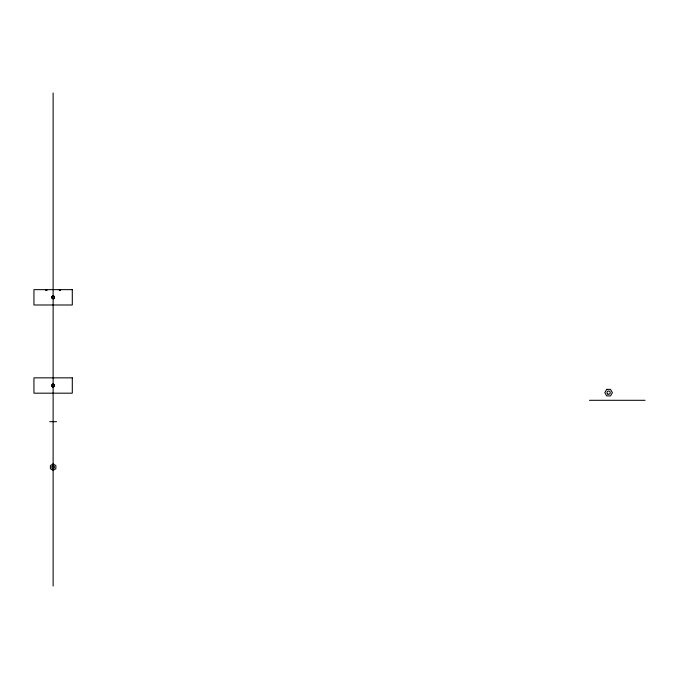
<?xml version="1.0" encoding="UTF-8"?>
<svg xmlns="http://www.w3.org/2000/svg" width="679" height="679" viewBox="0 0 679 679"><rect width="100%" height="100%" fill="white"/><g stroke="black" fill="none" stroke-linecap="round" stroke-linejoin="round"><path stroke-width="1.02" d="M589.44 400.304L645.05 400.304M49.737 421.676L56.51 421.676M60.465 289.644L60.465 290.604M59.37 289.644L59.37 290.604M53.123 92.981L53.123 586.019M46.876 289.644L46.876 290.604M45.782 289.644L45.782 290.604M606.712 389.356L604.819 392.64L606.712 395.925L610.506 395.925L612.407 392.64L610.506 389.356L606.712 389.356M53.123 463.978L50.382 465.556L50.382 468.722L53.123 470.301L55.865 468.722L55.865 465.556L53.123 463.978M72.297 289.644L33.95 289.644L33.95 304.99L72.297 304.99L72.297 289.644M72.297 377.847L33.95 377.847L33.95 393.183L72.297 393.183L72.297 377.847M52.436 468.332A1.366 1.366 0 0 0 54.49 467.144A1.366 1.366 0 0 0 52.436 465.955A1.366 1.366 0 0 0 52.436 468.332M51.74 297.317A1.383 1.358 90 0 0 53.123 298.701A1.383 1.358 -90 0 0 54.507 297.317A1.383 1.358 -90 0 0 53.123 295.934A1.383 1.358 90 0 0 51.74 297.317M52.334 298.437A1.366 1.366 0 0 0 54.49 297.444A1.366 1.366 0 0 0 52.546 296.078A1.366 1.366 0 0 0 52.334 298.437M607.79 394.058A1.647 1.647 0 0 0 610.26 392.64A1.647 1.647 0 0 0 607.79 391.214A1.647 1.647 0 0 0 607.79 394.058M51.74 385.519A1.383 1.358 90 0 0 53.123 386.903A1.383 1.358 -90 0 0 54.507 385.519A1.383 1.358 -90 0 0 53.123 384.136A1.383 1.358 90 0 0 51.74 385.519M52.436 386.699A1.366 1.366 0 0 0 54.49 385.519A1.366 1.366 0 0 0 52.436 384.331A1.366 1.366 0 0 0 52.436 386.699"/></g></svg>
